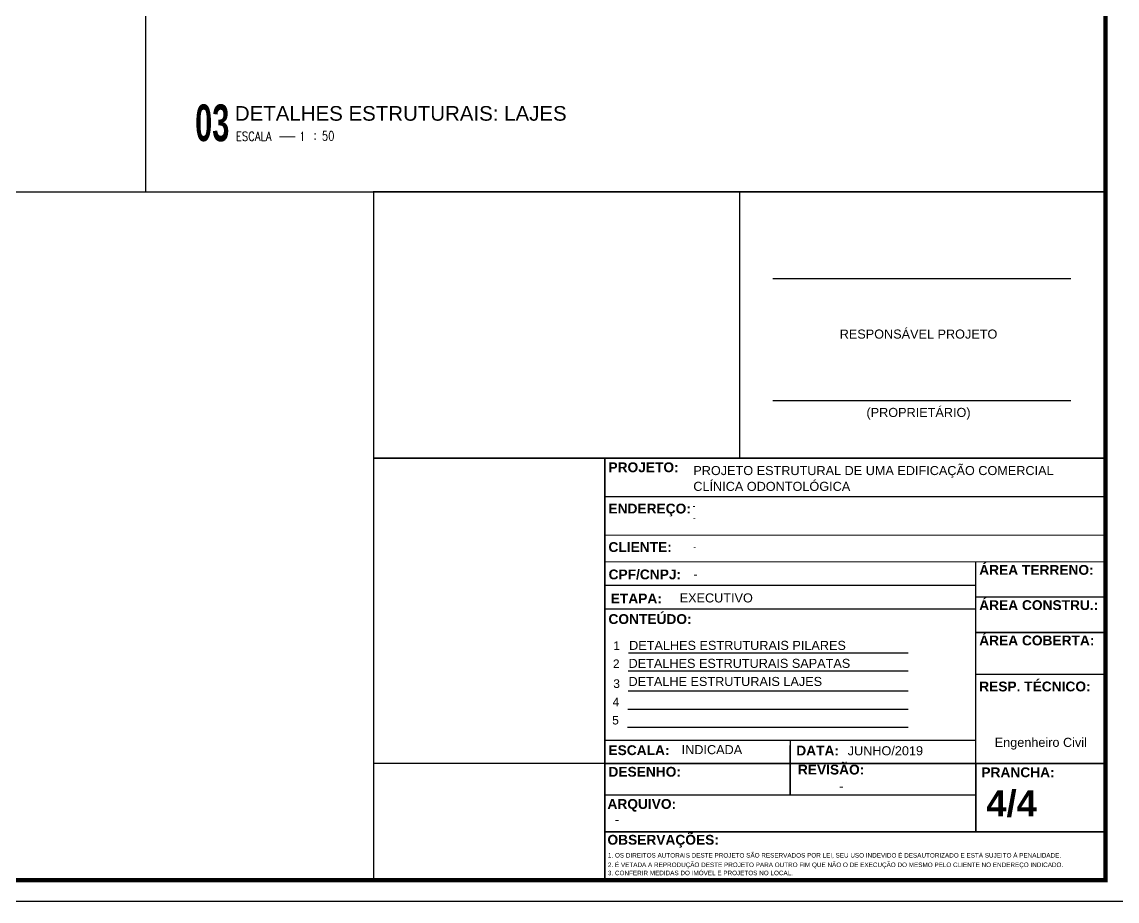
# Model space of a CAD drawing. Header units: millimetres. Extents: x 2317 to 2736, y 1295 to 1343.
# Drawn here: x 2348.66 to 2374.85, y 1299.25 to 1320.28 of the extents above; entities that cross this region are included whole.
import ezdxf
from ezdxf.enums import TextEntityAlignment as Align

# ---------------------------------------------------------------- set-up
doc = ezdxf.new("R2010")
doc.units = ezdxf.units.MM
for name, color, linetype in [('E-TXT-G', 3, 'Continuous'), ('E-TXT-Y', 2, 'Continuous'), ("LINHA - PROJETU'S", 1, 'Continuous'), ('P2', 1, 'Continuous'), ("PRANCHA - PROJETU'S", 7, 'Continuous'), ('TEXTO', 7, 'Continuous')]:
    doc.layers.add(name, color=color, linetype=linetype)
doc.layers.add('E-TXT-W', color=7, linetype='Continuous', lineweight=20)
doc.styles.add('Arial', font='arial.ttf')
doc.styles.add('F2', font='ARIALN.TTF')
doc.styles.add('HELVET', font='HELVET.SHX')
doc.styles.add('REG140', font='romans.shx', dxfattribs={"width": 0.8, "height": 0.35})
doc.styles.add('REG80', font='romans.shx', dxfattribs={"width": 0.8, "height": 0.1})
doc.styles.add('SANSSERIF2', font='sanssb__.ttf', dxfattribs={"width": 0.8})
doc.styles.get("Standard").update_dxf_attribs({"font": 'arial.ttf'})

# ---------------------------------------------------------------- blocks, each defined once
blk = doc.blocks.new('IND_DES')
at = {"layer": 'E-TXT-W'}
blk.add_line((0.027, -0.243), (0.198, -0.243), dxfattribs=at)
at = {"layer": 'E-TXT-G', "style": 'REG80', "width": 0.8}
for s, p in [('ESCALA', (-0.446, -0.286)), ('1', (0.243, -0.286)), (':', (0.399, -0.271))]:
    blk.add_text(s, height=0.1, dxfattribs=at).set_placement(p)
blk.add_attdef('ESCALA', (0.49, -0.281), '', height=0.1, dxfattribs=at)
at = {"layer": 'E-TXT-W', "style": 'SANSSERIF2', "width": 0.6}
blk.add_attdef('00', text='', height=0.4, dxfattribs=at).set_placement((-0.708, -0.288), align=Align.CENTER)
at = {"layer": 'E-TXT-Y', "style": 'REG140', "width": 0.8}
for tag, p in [('PROJETO', (-0.456, 0.183)), ('DESENHO', (-0.458, -0.066))]:
    blk.add_attdef(tag, p, '', height=0.175, dxfattribs=at)

msp = doc.modelspace()

# ---------------------------------------------------------------- linework, layer by layer
at = {"color": 4}
msp.add_line((2374.573, 1309.639), (2374.573, 1316.217), dxfattribs=at)
msp.add_lwpolyline([(2316.873, 1299.254), (2375.073, 1299.254), (2375.073, 1341.304), (2316.873, 1341.304)], close=True)
at = {"const_width": 0.1}
msp.add_lwpolyline([(2317.373, 1299.754), (2374.573, 1299.754), (2374.573, 1340.804), (2317.373, 1340.804)], close=True, dxfattribs=at)
at = {"layer": 'E-TXT-G'}
for p, q in [((2373.74, 1314.131), (2366.614, 1314.131)), ((2373.74, 1311.216), (2366.614, 1311.216))]:
    msp.add_line(p, q, dxfattribs=at)
at = {"layer": "LINHA - PROJETU'S", "color": 1}
for p, q in [((2351.624, 1316.217), (2351.624, 1340.804)), ((2317.373, 1316.217), (2351.624, 1316.217)), ((2351.624, 1316.217), (2374.573, 1316.217))]:
    msp.add_line(p, q, dxfattribs=at)
at = {"layer": "LINHA - PROJETU'S", "color": 1, "const_width": 0.03}
for points in [[(2357.073, 1309.843), (2357.073, 1316.217), (2374.573, 1316.217)], [(2365.823, 1309.843), (2365.823, 1316.217)], [(2374.573, 1309.843), (2357.073, 1309.843), (2357.073, 1299.754)], [(2362.598, 1299.754), (2362.598, 1309.843)], [(2362.598, 1308.924), (2374.573, 1308.924)], [(2362.598, 1308.924), (2374.573, 1308.924)], [(2362.598, 1308.005), (2374.573, 1308.005)], [(2362.598, 1307.367), (2374.573, 1307.367)], [(2362.598, 1307.367), (2374.573, 1307.367)], [(2362.598, 1307.367), (2374.573, 1307.367)], [(2371.471, 1307.367), (2371.471, 1300.925)], [(2371.471, 1306.803), (2362.598, 1306.803)], [(2362.598, 1306.803), (2371.471, 1306.803)], [(2374.573, 1306.524), (2371.471, 1306.524)], [(2362.598, 1306.239), (2371.471, 1306.239)], [(2371.471, 1305.68), (2374.573, 1305.68)], [(2374.573, 1304.68), (2371.471, 1304.68)], [(2371.471, 1303.101), (2362.598, 1303.101)], [(2367.035, 1303.101), (2367.035, 1301.793)], [(2357.073, 1302.547), (2374.573, 1302.547)], [(2371.471, 1301.793), (2367.035, 1301.793), (2367.035, 1302.547)], [(2371.471, 1302.547), (2371.471, 1301.793)], [(2367.035, 1301.793), (2362.598, 1301.793)], [(2374.573, 1300.914), (2362.598, 1300.914)]]:
    msp.add_lwpolyline(points, dxfattribs=at)
at = {"layer": "LINHA - PROJETU'S", "color": 1}
for points in [[(2362.598, 1309.843), (2362.598, 1299.754)], [(2371.471, 1302.547), (2371.471, 1300.925)]]:
    msp.add_lwpolyline(points, dxfattribs=at)
at = {"layer": 'P2'}
msp.add_line((2374.573, 1309.843), (2357.073, 1309.843), dxfattribs=at)
at = {"layer": "PRANCHA - PROJETU'S", "color": 1}
for p, q in [((2357.073, 1309.843), (2357.073, 1299.754)), ((2367.035, 1302.547), (2367.035, 1302.973)), ((2362.598, 1302.547), (2357.073, 1302.547)), ((2362.598, 1300.914), (2374.573, 1300.914))]:
    msp.add_line(p, q, dxfattribs=at)
at = {"layer": "PRANCHA - PROJETU'S"}
for p, q in [((2374.573, 1309.843), (2374.573, 1299.754)), ((2357.073, 1299.754), (2374.573, 1299.754)), ((2357.073, 1299.754), (2374.573, 1299.754)), ((2357.073, 1299.754), (2374.573, 1299.754)), ((2358.846, 1299.754), (2374.573, 1299.754)), ((2363.41, 1299.754), (2374.248, 1299.754)), ((2363.41, 1299.754), (2374.573, 1299.754))]:
    msp.add_line(p, q, dxfattribs=at)
at = {"layer": "PRANCHA - PROJETU'S", "color": 6}
for p, q in [((2363.171, 1305.194), (2369.853, 1305.194)), ((2363.162, 1304.76), (2369.853, 1304.76)), ((2363.162, 1304.285), (2369.853, 1304.285)), ((2363.153, 1303.848), (2369.853, 1303.848)), ((2363.153, 1303.848), (2369.853, 1303.848)), ((2363.144, 1303.411), (2369.853, 1303.411)), ((2363.144, 1303.411), (2369.853, 1303.411))]:
    msp.add_line(p, q, dxfattribs=at)
at = {"layer": "PRANCHA - PROJETU'S", "color": 1}
for points in [[(2374.573, 1309.843), (2357.073, 1309.843), (2357.073, 1299.754)], [(2362.598, 1302.198), (2362.598, 1309.843)], [(2371.471, 1300.925), (2371.471, 1307.367)], [(2371.471, 1305.68), (2374.573, 1305.68)], [(2371.471, 1304.68), (2374.573, 1304.68)], [(2374.573, 1302.973), (2374.614, 1302.973)], [(2362.598, 1302.547), (2374.573, 1302.547)], [(2367.035, 1301.793), (2367.035, 1302.547)], [(2362.598, 1299.754), (2362.598, 1302.198)], [(2371.471, 1302.198), (2371.471, 1302.201)], [(2362.598, 1301.793), (2371.471, 1301.793)]]:
    msp.add_lwpolyline(points, dxfattribs=at)

# ---------------------------------------------------------------- block references
ref = msp.add_blockref('IND_DES', (2354.761, 1318.06), dxfattribs=dict(xscale=2.193744800000605, yscale=2.193744800000013, zscale=2.193744800000013))
ref.add_attrib('00', '03', dxfattribs={"layer": 'E-TXT-W', "height": 0.8775, "style": 'SANSSERIF2', "width": 0.6}).set_placement((2353.215, 1317.428), align=Align.CENTER)
ref.add_attrib('DESENHO', 'DETALHES ESTRUTURAIS: LAJES', (2353.756, 1317.916), dxfattribs={"layer": 'E-TXT-Y', "height": 0.35})
ref.add_attrib('ESCALA', '50', (2355.836, 1317.443), dxfattribs={"layer": 'E-TXT-G', "height": 0.2194, "style": 'REG80', "width": 0.8})

# ---------------------------------------------------------------- texts
at = {"layer": "PRANCHA - PROJETU'S", "color": 2, "style": 'Arial'}
for s, p in [('RESPONSÁVEL PROJETO', (2370.101, 1312.841)), ('(PROPRIETÁRIO)', (2370.101, 1310.936))]:
    msp.add_text(s, height=0.21676, dxfattribs=at).set_placement(p, align=Align.MIDDLE)
for s, height, p in [('PROJETO ESTRUTURAL DE UMA EDIFICAÇÃO COMERCIAL', 0.21676, (2364.717, 1309.442)), ('CLÍNICA ODONTOLÓGICA', 0.21676, (2364.717, 1309.064)), ('-', 0.217, (2364.721, 1306.962)), ('EXECUTIVO', 0.2168, (2364.39, 1306.396)), ('DETALHES ESTRUTURAIS PILARES', 0.21676, (2363.182, 1305.261)), ('DETALHES ESTRUTURAIS SAPATAS', 0.21676, (2363.169, 1304.831)), ('DETALHE ESTRUTURAIS LAJES', 0.21676, (2363.169, 1304.398)), ('INDICADA', 0.2168, (2364.438, 1302.768)), ('JUNHO/2019', 0.2168, (2368.408, 1302.741)), ('-', 0.217, (2368.204, 1301.896)), ('-', 0.217, (2362.842, 1301.101))]:
    msp.add_text(s, height=height, dxfattribs=at).set_placement(p)
at = {"layer": "PRANCHA - PROJETU'S", "style": 'Arial'}
for s, height, p in [('1', 0.205, (2362.804, 1305.261)), ('2', 0.205, (2362.795, 1304.827)), ('3', 0.205, (2362.804, 1304.352)), ('4', 0.205, (2362.786, 1303.915)), ('5', 0.205, (2362.777, 1303.478)), ('1. OS DIREITOS AUTORAIS DESTE PROJETO SÃO RESERVADOS POR LEI, SEU USO INDEVIDO É DESAUTORIZADO E ESTÁ SUJEITO À PENALIDADE.', 0.108382, (2362.675, 1300.295)), ('2. É VETADA A REPRODUÇÃO DESTE PROJETO PARA OUTRO FIM QUE NÃO O DE EXECUÇÃO DO MESMO PELO CLIENTE NO ENDEREÇO INDICADO.', 0.108382, (2362.675, 1300.068)), ('3. CONFERIR MEDIDAS DO IMÓVEL E PROJETOS NO LOCAL.', 0.10838, (2362.675, 1299.873))]:
    msp.add_text(s, height=height, dxfattribs=at).set_placement(p)
msp.add_text('Engenheiro Civil', height=0.21676, dxfattribs=at).set_placement((2373.025, 1302.877), align=Align.BOTTOM_CENTER)
at = {"layer": "PRANCHA - PROJETU'S", "color": 3, "char_height": 0.23508, "width": 8.80966, "attachment_point": 1, "style": 'HELVET'}
for s, insert in [('{\\fArial|b1|i0|c0|p34;PROJETO:}', (2362.688, 1309.746)), ('{\\fArial|b1|i0|c0|p34;ENDEREÇO:}', (2362.688, 1308.759)), ('{\\fArial|b1|i0|c0|p34;CLIENTE:}', (2362.688, 1307.838)), ('{\\fArial|b1|i0|c0|p34;CPF/CNPJ:}', (2362.691, 1307.184)), ('{\\fArial|b1|i0|c0|p34;ÁREA TERRENO:}', (2371.552, 1307.292)), ('{\\fArial|b1|i0|c0|p34;ETAPA:}', (2362.743, 1306.608)), ('{\\fArial|b1|i0|c0|p34;ÁREA CONSTRU.:}', (2371.552, 1306.45)), ('{\\fArial|b1|i0|c0|p34;CONTEÚDO:}', (2362.688, 1306.116)), ('{\\fArial|b1|i0|c0|p34;ÁREA COBERTA:}', (2371.552, 1305.605)), ('{\\fArial|b1|i0|c0|p34;RESP. TÉCNICO:}', (2371.552, 1304.504)), ('{\\fArial|b1|i0|c0|p34;ESCALA:}', (2362.688, 1302.981)), ('{\\fArial|b1|i0|c0|p34;DATA:}', (2367.178, 1302.972)), ('{\\fArial|b1|i0|c0|p34;DESENHO:}', (2362.688, 1302.464)), ('{\\fArial|b1|i0|c0|p34;REVISÃO:}', (2367.217, 1302.517)), ('{\\fArial|b1|i0|c0|p34;PRANCHA:}', (2371.604, 1302.452)), ('{\\fArial|b1|i0|c0|p34;ARQUIVO:}', (2362.664, 1301.695)), ('{\\fArial|b1|i0|c0|p34;OBSERVAÇÕES:}', (2362.664, 1300.838))]:
    msp.add_mtext(s, dxfattribs=dict(at, insert=insert))
at = {"layer": "PRANCHA - PROJETU'S", "color": 2, "insert": (2371.722, 1301.9), "char_height": 0.62207, "width": 23.31203, "attachment_point": 1, "style": 'HELVET'}
msp.add_mtext('{\\fArial|b1|i0|c0|p34;4/4}', dxfattribs=at)
at = {"layer": 'TEXTO', "color": 2, "style": 'F2'}
for p in [(2364.7, 1308.621), (2364.709, 1308.339), (2364.717, 1307.644)]:
    msp.add_text('-', height=0.179, dxfattribs=at).set_placement(p)

doc.saveas('drawing.dxf')
